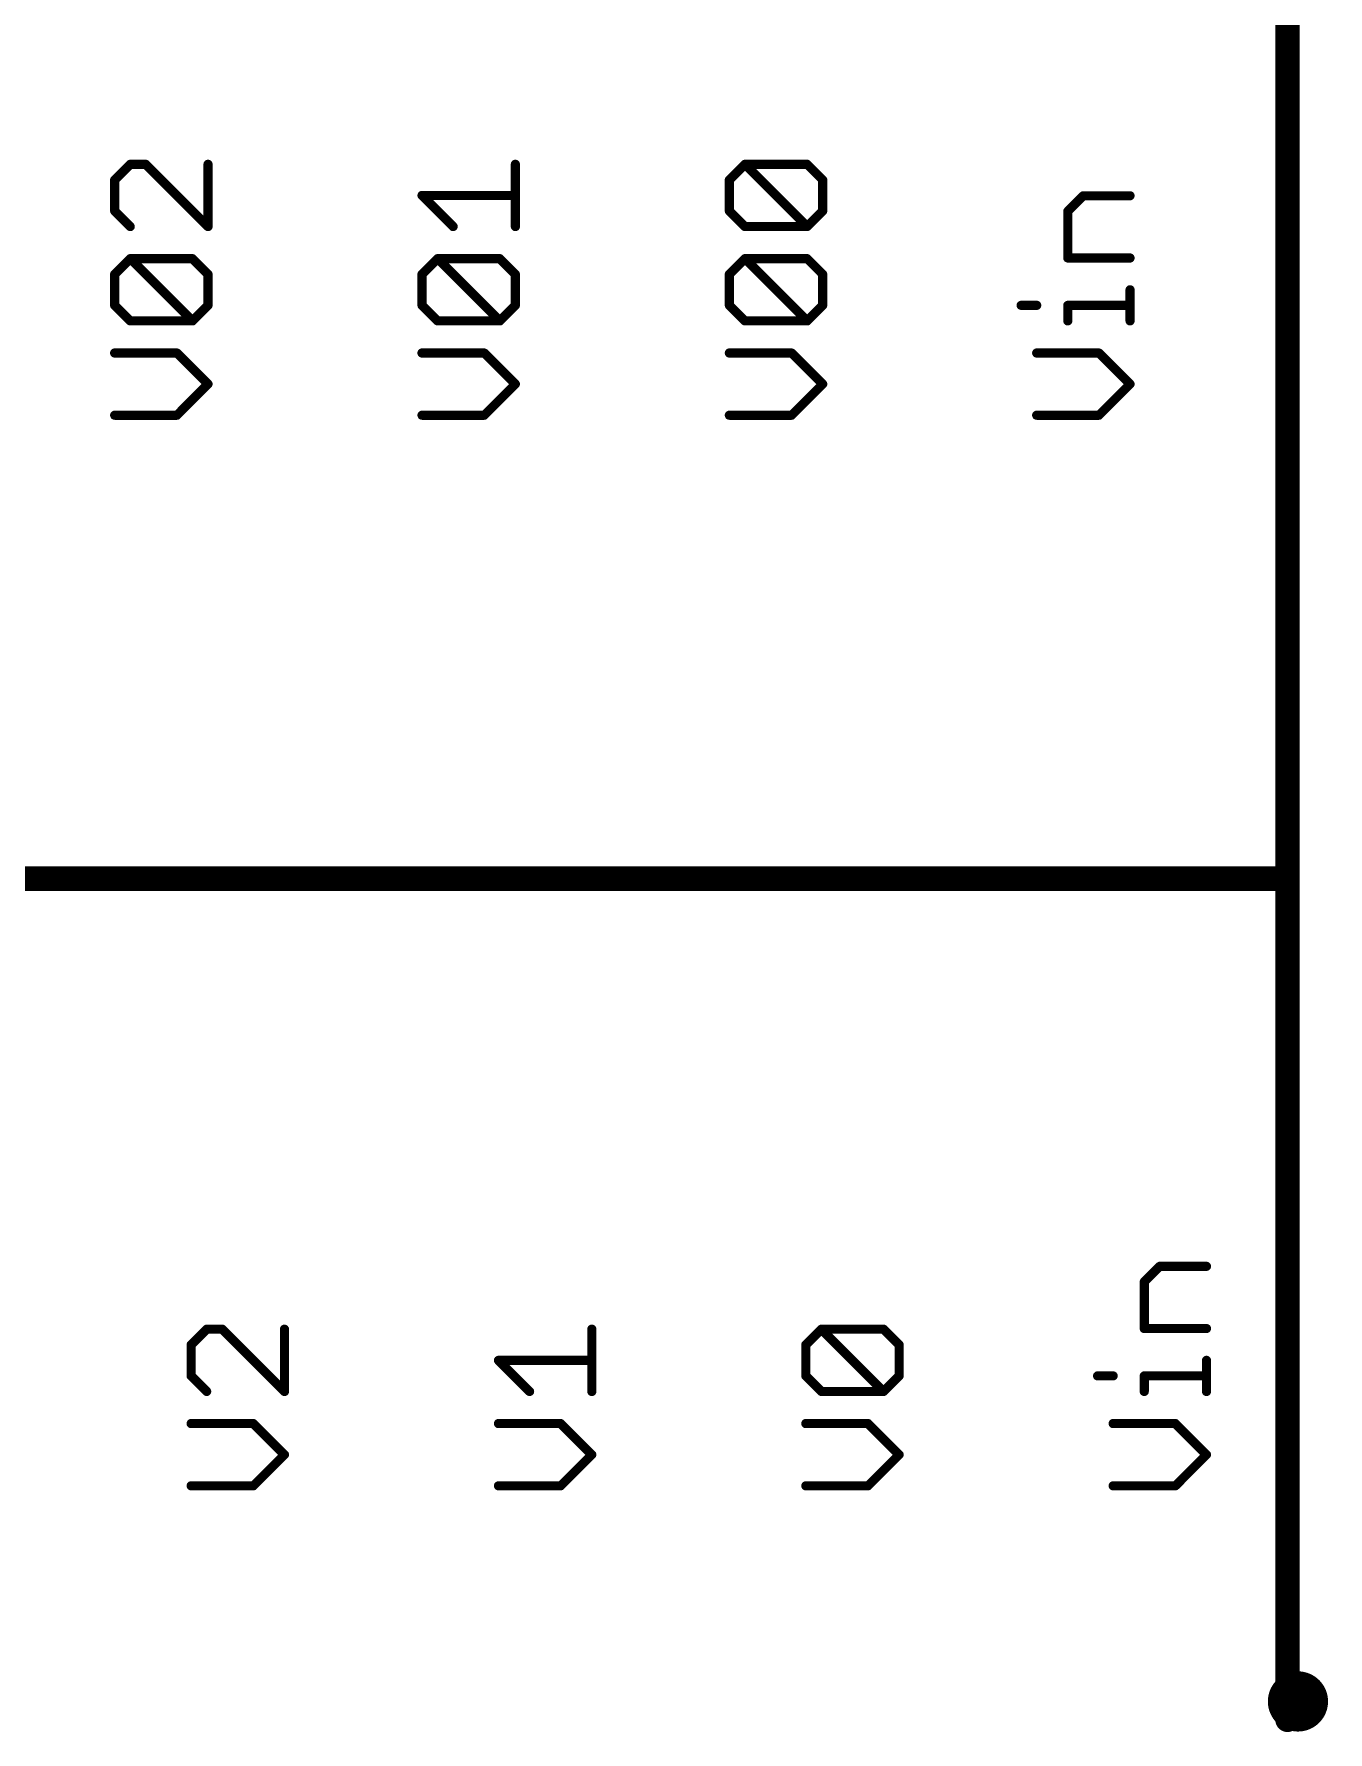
# Model space of a CAD drawing. Extents: x -0.1 to 97.9, y 0.5 to 99.
# Drawn here: x 79.76 to 90.51, y 41.81 to 55.91 of the extents above; entities that cross this region are included whole.
import ezdxf

# ---------------------------------------------------------------- set-up
doc = ezdxf.new("R2010")
doc.units = 0
doc.layers.add('21', color=253, linetype='CONTINUOUS')

msp = doc.modelspace()

# ---------------------------------------------------------------- linework, layer by layer
at = {"layer": '21'}
for points, const_width in [([(90.17, 48.895), (90.17, 56.515)], 0.2032), ([(80.5577, 54.827), (80.4284, 54.6978)], 0.0762), ([(80.6869, 54.827), (80.5577, 54.827)], 0.0762), ([(81.2038, 54.3101), (80.6869, 54.827)], 0.0762), ([(81.2038, 54.827), (81.2038, 54.3101)], 0.0762), ([(83.7565, 54.3101), (83.7565, 54.827)], 0.0762), ([(85.5338, 54.6978), (85.6631, 54.827)], 0.0762), ([(85.6631, 54.827), (86.18, 54.827)], 0.0762), ([(86.18, 54.3101), (85.6631, 54.827)], 0.0762), ([(86.18, 54.827), (86.3092, 54.6978)], 0.0762), ([(80.4284, 54.6978), (80.4284, 54.4393)], 0.0762), ([(85.5338, 54.4393), (85.5338, 54.6978)], 0.0762), ([(86.3092, 54.6978), (86.3092, 54.4393)], 0.0762), ([(83.2396, 54.3101), (82.9811, 54.5685)], 0.0762), ([(82.9811, 54.5685), (83.7565, 54.5685)], 0.0762), ([(88.345, 54.4366), (88.4742, 54.5658)], 0.0762), ([(88.4742, 54.5658), (88.8619, 54.5658)], 0.0762), ([(80.4284, 54.4393), (80.5577, 54.3101)], 0.0762), ([(85.6631, 54.3101), (85.5338, 54.4393)], 0.0762), ([(86.3092, 54.4393), (86.18, 54.3101)], 0.0762), ([(88.345, 54.0489), (88.345, 54.4366)], 0.0762), ([(86.18, 54.3101), (85.6631, 54.3101)], 0.0762), ([(80.4284, 53.9143), (80.5577, 54.0435)], 0.0762), ([(80.5577, 54.0435), (81.0746, 54.0435)], 0.0762), ([(81.0746, 53.5266), (80.5577, 54.0435)], 0.0762), ([(81.0746, 54.0435), (81.2038, 53.9143)], 0.0762), ([(82.9811, 53.9143), (83.1104, 54.0435)], 0.0762), ([(83.1104, 54.0435), (83.6273, 54.0435)], 0.0762), ([(83.6273, 53.5266), (83.1104, 54.0435)], 0.0762), ([(83.6273, 54.0435), (83.7565, 53.9143)], 0.0762), ([(85.5338, 53.9143), (85.6631, 54.0435)], 0.0762), ([(85.6631, 54.0435), (86.18, 54.0435)], 0.0762), ([(86.18, 53.5266), (85.6631, 54.0435)], 0.0762), ([(86.18, 54.0435), (86.3092, 53.9143)], 0.0762), ([(88.8619, 54.0489), (88.345, 54.0489)], 0.0762), ([(80.4284, 53.6558), (80.4284, 53.9143)], 0.0762), ([(81.2038, 53.9143), (81.2038, 53.6558)], 0.0762), ([(82.9811, 53.6558), (82.9811, 53.9143)], 0.0762), ([(83.7565, 53.9143), (83.7565, 53.6558)], 0.0762), ([(85.5338, 53.6558), (85.5338, 53.9143)], 0.0762), ([(86.3092, 53.9143), (86.3092, 53.6558)], 0.0762), ([(88.8619, 53.5266), (88.8619, 53.7851)], 0.0762), ([(80.5577, 53.5266), (80.4284, 53.6558)], 0.0762), ([(81.2038, 53.6558), (81.0746, 53.5266)], 0.0762), ([(83.1104, 53.5266), (82.9811, 53.6558)], 0.0762), ([(83.7565, 53.6558), (83.6273, 53.5266)], 0.0762), ([(85.6631, 53.5266), (85.5338, 53.6558)], 0.0762), ([(86.3092, 53.6558), (86.18, 53.5266)], 0.0762), ([(87.9573, 53.6558), (88.0865, 53.6558)], 0.0762), ([(88.345, 53.5266), (88.345, 53.6558)], 0.0762), ([(88.345, 53.6558), (88.8619, 53.6558)], 0.0762), ([(81.0746, 53.5266), (80.5577, 53.5266)], 0.0762), ([(83.6273, 53.5266), (83.1104, 53.5266)], 0.0762), ([(86.18, 53.5266), (85.6631, 53.5266)], 0.0762), ([(80.9453, 53.26), (80.4284, 53.26)], 0.0762), ([(81.2038, 53.0016), (80.9453, 53.26)], 0.0762), ([(83.498, 53.26), (82.9811, 53.26)], 0.0762), ([(83.7565, 53.0016), (83.498, 53.26)], 0.0762), ([(86.0507, 53.26), (85.5338, 53.26)], 0.0762), ([(86.3092, 53.0016), (86.0507, 53.26)], 0.0762), ([(88.6034, 53.26), (88.0865, 53.26)], 0.0762), ([(88.8619, 53.0016), (88.6034, 53.26)], 0.0762), ([(80.9453, 52.7431), (81.2038, 53.0016)], 0.0762), ([(83.498, 52.7431), (83.7565, 53.0016)], 0.0762), ([(86.0507, 52.7431), (86.3092, 53.0016)], 0.0762), ([(88.6034, 52.7431), (88.8619, 53.0016)], 0.0762), ([(80.4284, 52.7431), (80.9453, 52.7431)], 0.0762), ([(82.9811, 52.7431), (83.498, 52.7431)], 0.0762), ([(85.5338, 52.7431), (86.0507, 52.7431)], 0.0762), ([(88.0865, 52.7431), (88.6034, 52.7431)], 0.0762), ([(69.85, 48.895), (90.17, 48.895)], 0.2032), ([(90.17, 48.895), (90.17, 41.91)], 0.2032), ([(88.98, 45.5466), (89.1092, 45.6758)], 0.0762), ([(89.1092, 45.6758), (89.4969, 45.6758)], 0.0762), ([(88.98, 45.1589), (88.98, 45.5466)], 0.0762), ([(81.1927, 45.1535), (81.0634, 45.0243)], 0.0762), ([(81.3219, 45.1535), (81.1927, 45.1535)], 0.0762), ([(81.8388, 44.6366), (81.3219, 45.1535)], 0.0762), ([(81.8388, 45.1535), (81.8388, 44.6366)], 0.0762), ([(84.3915, 44.6366), (84.3915, 45.1535)], 0.0762), ([(86.1688, 45.0243), (86.2981, 45.1535)], 0.0762), ([(86.2981, 45.1535), (86.815, 45.1535)], 0.0762), ([(86.815, 44.6366), (86.2981, 45.1535)], 0.0762), ([(86.815, 45.1535), (86.9442, 45.0243)], 0.0762), ([(89.4969, 45.1589), (88.98, 45.1589)], 0.0762), ([(81.0634, 45.0243), (81.0634, 44.7658)], 0.0762), ([(86.1688, 44.7658), (86.1688, 45.0243)], 0.0762), ([(86.9442, 45.0243), (86.9442, 44.7658)], 0.0762), ([(83.8746, 44.6366), (83.6161, 44.8951)], 0.0762), ([(83.6161, 44.8951), (84.3915, 44.8951)], 0.0762), ([(89.4969, 44.6366), (89.4969, 44.8951)], 0.0762), ([(81.0634, 44.7658), (81.1927, 44.6366)], 0.0762), ([(86.2981, 44.6366), (86.1688, 44.7658)], 0.0762), ([(86.9442, 44.7658), (86.815, 44.6366)], 0.0762), ([(88.5923, 44.7658), (88.7215, 44.7658)], 0.0762), ([(88.98, 44.6366), (88.98, 44.7658)], 0.0762), ([(88.98, 44.7658), (89.4969, 44.7658)], 0.0762), ([(86.815, 44.6366), (86.2981, 44.6366)], 0.0762), ([(81.5803, 44.37), (81.0634, 44.37)], 0.0762), ([(81.8388, 44.1116), (81.5803, 44.37)], 0.0762), ([(84.133, 44.37), (83.6161, 44.37)], 0.0762), ([(84.3915, 44.1116), (84.133, 44.37)], 0.0762), ([(86.6857, 44.37), (86.1688, 44.37)], 0.0762), ([(86.9442, 44.1116), (86.6857, 44.37)], 0.0762), ([(89.2384, 44.37), (88.7215, 44.37)], 0.0762), ([(89.4969, 44.1116), (89.2384, 44.37)], 0.0762), ([(81.5803, 43.8531), (81.8388, 44.1116)], 0.0762), ([(84.133, 43.8531), (84.3915, 44.1116)], 0.0762), ([(86.6857, 43.8531), (86.9442, 44.1116)], 0.0762), ([(89.2384, 43.8531), (89.4969, 44.1116)], 0.0762), ([(81.0634, 43.8531), (81.5803, 43.8531)], 0.0762), ([(83.6161, 43.8531), (84.133, 43.8531)], 0.0762), ([(86.1688, 43.8531), (86.6857, 43.8531)], 0.0762), ([(88.7215, 43.8531), (89.2384, 43.8531)], 0.0762)]:
    msp.add_lwpolyline(points, dxfattribs=dict(at, const_width=const_width))
for points, const_width in [([(80.5577, 54.8461, 1), (80.5577, 54.808)], 0.0381), ([(80.5711, 54.8135, 1), (80.5442, 54.8405)], 0.0381), ([(80.7004, 54.8405, 1), (80.6734, 54.8135)], 0.0381), ([(80.6869, 54.808, 1), (80.6869, 54.8461)], 0.0381), ([(81.2228, 54.827, 1), (81.1848, 54.827)], 0.0381), ([(83.7755, 54.827, 1), (83.7375, 54.827)], 0.0381), ([(85.6765, 54.8405, 1), (85.6496, 54.8135)], 0.0381), ([(85.6631, 54.8461, 1), (85.6631, 54.808)], 0.0381), ([(85.6765, 54.8135, 1), (85.6496, 54.8405)], 0.0381), ([(86.1934, 54.8405, 1), (86.1665, 54.8135)], 0.0381), ([(86.18, 54.808, 1), (86.18, 54.8461)], 0.0381), ([(80.4475, 54.6978, 1), (80.4094, 54.6978)], 0.0381), ([(80.415, 54.7112, 1), (80.4419, 54.6843)], 0.0381), ([(85.5529, 54.6978, 1), (85.5148, 54.6978)], 0.0381), ([(85.5204, 54.7112, 1), (85.5473, 54.6843)], 0.0381), ([(86.3282, 54.6978, 1), (86.2902, 54.6978)], 0.0381), ([(86.2957, 54.6843, 1), (86.3227, 54.7112)], 0.0381), ([(82.9811, 54.5876, 1), (82.9811, 54.5495)], 0.0381), ([(82.9946, 54.582, 1), (82.9677, 54.5551)], 0.0381), ([(83.7565, 54.5495, 1), (83.7565, 54.5876)], 0.0381), ([(88.4742, 54.5849, 1), (88.4742, 54.5468)], 0.0381), ([(88.4877, 54.5524, 1), (88.4607, 54.5793)], 0.0381), ([(88.8619, 54.5468, 1), (88.8619, 54.5849)], 0.0381), ([(80.4419, 54.4528, 1), (80.415, 54.4258)], 0.0381), ([(80.4094, 54.4393, 1), (80.4475, 54.4393)], 0.0381), ([(85.5473, 54.4528, 1), (85.5204, 54.4258)], 0.0381), ([(85.5148, 54.4393, 1), (85.5529, 54.4393)], 0.0381), ([(86.2902, 54.4393, 1), (86.3282, 54.4393)], 0.0381), ([(86.3227, 54.4258, 1), (86.2957, 54.4528)], 0.0381), ([(88.364, 54.4366, 1), (88.3259, 54.4366)], 0.0381), ([(88.3315, 54.4501, 1), (88.3585, 54.4231)], 0.0381), ([(80.5442, 54.2966, 1), (80.5711, 54.3236)], 0.0381), ([(81.1848, 54.3101, 1), (81.2228, 54.3101)], 0.0381), ([(81.1903, 54.2966, 1), (81.2173, 54.3236)], 0.0381), ([(83.2261, 54.2966, 1), (83.2531, 54.3236)], 0.0381), ([(83.7375, 54.3101, 1), (83.7755, 54.3101)], 0.0381), ([(85.6631, 54.3291, 1), (85.6631, 54.291)], 0.0381), ([(85.6496, 54.2966, 1), (85.6765, 54.3236)], 0.0381), ([(86.1665, 54.3236, 1), (86.1934, 54.2966)], 0.0381), ([(86.1665, 54.2966, 1), (86.1934, 54.3236)], 0.0381), ([(86.18, 54.291, 1), (86.18, 54.3291)], 0.0381), ([(80.5711, 54.057, 1), (80.5442, 54.03)], 0.0381), ([(80.5577, 54.0626, 1), (80.5577, 54.0245)], 0.0381), ([(80.5711, 54.03, 1), (80.5442, 54.057)], 0.0381), ([(81.088, 54.057, 1), (81.0611, 54.03)], 0.0381), ([(81.0746, 54.0245, 1), (81.0746, 54.0626)], 0.0381), ([(83.1238, 54.057, 1), (83.0969, 54.03)], 0.0381), ([(83.1104, 54.0626, 1), (83.1104, 54.0245)], 0.0381), ([(83.1238, 54.03, 1), (83.0969, 54.057)], 0.0381), ([(83.6407, 54.057, 1), (83.6138, 54.03)], 0.0381), ([(83.6273, 54.0245, 1), (83.6273, 54.0626)], 0.0381), ([(85.6765, 54.057, 1), (85.6496, 54.03)], 0.0381), ([(85.6631, 54.0626, 1), (85.6631, 54.0245)], 0.0381), ([(85.6765, 54.03, 1), (85.6496, 54.057)], 0.0381), ([(86.1934, 54.057, 1), (86.1665, 54.03)], 0.0381), ([(86.18, 54.0245, 1), (86.18, 54.0626)], 0.0381), ([(88.345, 54.068, 1), (88.345, 54.0299)], 0.0381), ([(88.3259, 54.0489, 1), (88.364, 54.0489)], 0.0381), ([(88.8619, 54.0299, 1), (88.8619, 54.068)], 0.0381), ([(80.4475, 53.9143, 1), (80.4094, 53.9143)], 0.0381), ([(80.415, 53.9277, 1), (80.4419, 53.9008)], 0.0381), ([(81.2228, 53.9143, 1), (81.1848, 53.9143)], 0.0381), ([(81.1903, 53.9008, 1), (81.2173, 53.9277)], 0.0381), ([(83.0002, 53.9143, 1), (82.9621, 53.9143)], 0.0381), ([(82.9677, 53.9277, 1), (82.9946, 53.9008)], 0.0381), ([(83.7755, 53.9143, 1), (83.7375, 53.9143)], 0.0381), ([(83.743, 53.9008, 1), (83.77, 53.9277)], 0.0381), ([(85.5529, 53.9143, 1), (85.5148, 53.9143)], 0.0381), ([(85.5204, 53.9277, 1), (85.5473, 53.9008)], 0.0381), ([(86.3282, 53.9143, 1), (86.2902, 53.9143)], 0.0381), ([(86.2957, 53.9008, 1), (86.3227, 53.9277)], 0.0381), ([(88.8809, 53.7851, 1), (88.8429, 53.7851)], 0.0381), ([(80.4419, 53.6693, 1), (80.415, 53.6424)], 0.0381), ([(80.4094, 53.6558, 1), (80.4475, 53.6558)], 0.0381), ([(81.1848, 53.6558, 1), (81.2228, 53.6558)], 0.0381), ([(81.2173, 53.6424, 1), (81.1903, 53.6693)], 0.0381), ([(82.9946, 53.6693, 1), (82.9677, 53.6424)], 0.0381), ([(82.9621, 53.6558, 1), (83.0002, 53.6558)], 0.0381), ([(83.7375, 53.6558, 1), (83.7755, 53.6558)], 0.0381), ([(83.77, 53.6424, 1), (83.743, 53.6693)], 0.0381), ([(85.5473, 53.6693, 1), (85.5204, 53.6424)], 0.0381), ([(85.5148, 53.6558, 1), (85.5529, 53.6558)], 0.0381), ([(86.2902, 53.6558, 1), (86.3282, 53.6558)], 0.0381), ([(86.3227, 53.6424, 1), (86.2957, 53.6693)], 0.0381), ([(87.9573, 53.6749, 1), (87.9573, 53.6368)], 0.0381), ([(88.0865, 53.6368, 1), (88.0865, 53.6749)], 0.0381), ([(88.345, 53.6749, 1), (88.345, 53.6368)], 0.0381), ([(88.364, 53.6558, 1), (88.3259, 53.6558)], 0.0381), ([(88.8619, 53.6368, 1), (88.8619, 53.6749)], 0.0381), ([(80.5577, 53.5456, 1), (80.5577, 53.5075)], 0.0381), ([(80.5442, 53.5131, 1), (80.5711, 53.5401)], 0.0381), ([(81.0611, 53.5401, 1), (81.088, 53.5131)], 0.0381), ([(81.0611, 53.5131, 1), (81.088, 53.5401)], 0.0381), ([(81.0746, 53.5075, 1), (81.0746, 53.5456)], 0.0381), ([(83.1104, 53.5456, 1), (83.1104, 53.5075)], 0.0381), ([(83.0969, 53.5131, 1), (83.1238, 53.5401)], 0.0381), ([(83.6138, 53.5401, 1), (83.6407, 53.5131)], 0.0381), ([(83.6138, 53.5131, 1), (83.6407, 53.5401)], 0.0381), ([(83.6273, 53.5075, 1), (83.6273, 53.5456)], 0.0381), ([(85.6631, 53.5456, 1), (85.6631, 53.5075)], 0.0381), ([(85.6496, 53.5131, 1), (85.6765, 53.5401)], 0.0381), ([(86.1665, 53.5401, 1), (86.1934, 53.5131)], 0.0381), ([(86.1665, 53.5131, 1), (86.1934, 53.5401)], 0.0381), ([(86.18, 53.5075, 1), (86.18, 53.5456)], 0.0381), ([(88.3259, 53.5266, 1), (88.364, 53.5266)], 0.0381), ([(88.8429, 53.5266, 1), (88.8809, 53.5266)], 0.0381), ([(80.4284, 53.2791, 1), (80.4284, 53.241)], 0.0381), ([(80.9588, 53.2735, 1), (80.9319, 53.2465)], 0.0381), ([(80.9453, 53.241, 1), (80.9453, 53.2791)], 0.0381), ([(82.9811, 53.2791, 1), (82.9811, 53.241)], 0.0381), ([(83.5115, 53.2735, 1), (83.4846, 53.2465)], 0.0381), ([(83.498, 53.241, 1), (83.498, 53.2791)], 0.0381), ([(85.5338, 53.2791, 1), (85.5338, 53.241)], 0.0381), ([(86.0642, 53.2735, 1), (86.0373, 53.2465)], 0.0381), ([(86.0507, 53.241, 1), (86.0507, 53.2791)], 0.0381), ([(88.0865, 53.2791, 1), (88.0865, 53.241)], 0.0381), ([(88.6169, 53.2735, 1), (88.59, 53.2465)], 0.0381), ([(88.6034, 53.241, 1), (88.6034, 53.2791)], 0.0381), ([(81.2173, 52.9881, 1), (81.1903, 53.015)], 0.0381), ([(81.1903, 52.9881, 1), (81.2173, 53.015)], 0.0381), ([(83.77, 52.9881, 1), (83.743, 53.015)], 0.0381), ([(83.743, 52.9881, 1), (83.77, 53.015)], 0.0381), ([(86.3227, 52.9881, 1), (86.2957, 53.015)], 0.0381), ([(86.2957, 52.9881, 1), (86.3227, 53.015)], 0.0381), ([(88.8754, 52.9881, 1), (88.8484, 53.015)], 0.0381), ([(88.8484, 52.9881, 1), (88.8754, 53.015)], 0.0381), ([(80.4284, 52.7622, 1), (80.4284, 52.7241)], 0.0381), ([(80.9319, 52.7566, 1), (80.9588, 52.7296)], 0.0381), ([(80.9453, 52.7241, 1), (80.9453, 52.7622)], 0.0381), ([(82.9811, 52.7622, 1), (82.9811, 52.7241)], 0.0381), ([(83.4846, 52.7566, 1), (83.5115, 52.7296)], 0.0381), ([(83.498, 52.7241, 1), (83.498, 52.7622)], 0.0381), ([(85.5338, 52.7622, 1), (85.5338, 52.7241)], 0.0381), ([(86.0373, 52.7566, 1), (86.0642, 52.7296)], 0.0381), ([(86.0507, 52.7241, 1), (86.0507, 52.7622)], 0.0381), ([(88.0865, 52.7622, 1), (88.0865, 52.7241)], 0.0381), ([(88.59, 52.7566, 1), (88.6169, 52.7296)], 0.0381), ([(88.6034, 52.7241, 1), (88.6034, 52.7622)], 0.0381), ([(90.2208, 48.895, 1), (90.1192, 48.895)], 0.1016), ([(90.1192, 48.895, 1), (90.2208, 48.895)], 0.1016), ([(90.17, 48.8442, 1), (90.17, 48.9458)], 0.1016), ([(89.1092, 45.6949, 1), (89.1092, 45.6568)], 0.0381), ([(89.1227, 45.6624, 1), (89.0957, 45.6893)], 0.0381), ([(89.4969, 45.6568, 1), (89.4969, 45.6949)], 0.0381), ([(88.999, 45.5466, 1), (88.9609, 45.5466)], 0.0381), ([(88.9665, 45.5601, 1), (88.9935, 45.5331)], 0.0381), ([(81.1927, 45.1726, 1), (81.1927, 45.1345)], 0.0381), ([(81.2061, 45.14, 1), (81.1792, 45.167)], 0.0381), ([(81.3354, 45.167, 1), (81.3084, 45.14)], 0.0381), ([(81.3219, 45.1345, 1), (81.3219, 45.1726)], 0.0381), ([(81.8578, 45.1535, 1), (81.8198, 45.1535)], 0.0381), ([(84.4106, 45.1535, 1), (84.3725, 45.1535)], 0.0381), ([(86.3115, 45.167, 1), (86.2846, 45.14)], 0.0381), ([(86.2981, 45.1726, 1), (86.2981, 45.1345)], 0.0381), ([(86.3115, 45.14, 1), (86.2846, 45.167)], 0.0381), ([(86.8284, 45.167, 1), (86.8015, 45.14)], 0.0381), ([(86.815, 45.1345, 1), (86.815, 45.1726)], 0.0381), ([(88.98, 45.178, 1), (88.98, 45.1399)], 0.0381), ([(88.9609, 45.1589, 1), (88.999, 45.1589)], 0.0381), ([(89.4969, 45.1399, 1), (89.4969, 45.178)], 0.0381), ([(81.0825, 45.0243, 1), (81.0444, 45.0243)], 0.0381), ([(81.05, 45.0377, 1), (81.0769, 45.0108)], 0.0381), ([(86.1879, 45.0243, 1), (86.1498, 45.0243)], 0.0381), ([(86.1554, 45.0377, 1), (86.1823, 45.0108)], 0.0381), ([(86.9633, 45.0243, 1), (86.9252, 45.0243)], 0.0381), ([(86.9307, 45.0108, 1), (86.9577, 45.0377)], 0.0381), ([(83.6161, 44.9141, 1), (83.6161, 44.876)], 0.0381), ([(83.6296, 44.9085, 1), (83.6027, 44.8816)], 0.0381), ([(84.3915, 44.876, 1), (84.3915, 44.9141)], 0.0381), ([(89.516, 44.8951, 1), (89.4779, 44.8951)], 0.0381), ([(81.0769, 44.7793, 1), (81.05, 44.7524)], 0.0381), ([(81.0444, 44.7658, 1), (81.0825, 44.7658)], 0.0381), ([(86.1823, 44.7793, 1), (86.1554, 44.7524)], 0.0381), ([(86.1498, 44.7658, 1), (86.1879, 44.7658)], 0.0381), ([(86.9252, 44.7658, 1), (86.9633, 44.7658)], 0.0381), ([(86.9577, 44.7524, 1), (86.9307, 44.7793)], 0.0381), ([(88.5923, 44.7849, 1), (88.5923, 44.7468)], 0.0381), ([(88.7215, 44.7468, 1), (88.7215, 44.7849)], 0.0381), ([(88.98, 44.7849, 1), (88.98, 44.7468)], 0.0381), ([(88.999, 44.7658, 1), (88.9609, 44.7658)], 0.0381), ([(89.4969, 44.7468, 1), (89.4969, 44.7849)], 0.0381), ([(81.1792, 44.6231, 1), (81.2061, 44.6501)], 0.0381), ([(81.8198, 44.6366, 1), (81.8578, 44.6366)], 0.0381), ([(81.8253, 44.6231, 1), (81.8523, 44.6501)], 0.0381), ([(83.8611, 44.6231, 1), (83.8881, 44.6501)], 0.0381), ([(84.3725, 44.6366, 1), (84.4106, 44.6366)], 0.0381), ([(86.2981, 44.6556, 1), (86.2981, 44.6175)], 0.0381), ([(86.2846, 44.6231, 1), (86.3115, 44.6501)], 0.0381), ([(86.8015, 44.6501, 1), (86.8284, 44.6231)], 0.0381), ([(86.8015, 44.6231, 1), (86.8284, 44.6501)], 0.0381), ([(86.815, 44.6175, 1), (86.815, 44.6556)], 0.0381), ([(88.9609, 44.6366, 1), (88.999, 44.6366)], 0.0381), ([(89.4779, 44.6366, 1), (89.516, 44.6366)], 0.0381), ([(81.0634, 44.3891, 1), (81.0634, 44.351)], 0.0381), ([(81.5938, 44.3835, 1), (81.5669, 44.3565)], 0.0381), ([(81.5803, 44.351, 1), (81.5803, 44.3891)], 0.0381), ([(83.6161, 44.3891, 1), (83.6161, 44.351)], 0.0381), ([(84.1465, 44.3835, 1), (84.1196, 44.3565)], 0.0381), ([(84.133, 44.351, 1), (84.133, 44.3891)], 0.0381), ([(86.1688, 44.3891, 1), (86.1688, 44.351)], 0.0381), ([(86.6992, 44.3835, 1), (86.6723, 44.3565)], 0.0381), ([(86.6857, 44.351, 1), (86.6857, 44.3891)], 0.0381), ([(88.7215, 44.3891, 1), (88.7215, 44.351)], 0.0381), ([(89.2519, 44.3835, 1), (89.225, 44.3565)], 0.0381), ([(89.2384, 44.351, 1), (89.2384, 44.3891)], 0.0381), ([(81.8523, 44.0981, 1), (81.8253, 44.125)], 0.0381), ([(81.8253, 44.0981, 1), (81.8523, 44.125)], 0.0381), ([(84.405, 44.0981, 1), (84.378, 44.125)], 0.0381), ([(84.378, 44.0981, 1), (84.405, 44.125)], 0.0381), ([(86.9577, 44.0981, 1), (86.9307, 44.125)], 0.0381), ([(86.9307, 44.0981, 1), (86.9577, 44.125)], 0.0381), ([(89.5104, 44.0981, 1), (89.4834, 44.125)], 0.0381), ([(89.4834, 44.0981, 1), (89.5104, 44.125)], 0.0381), ([(81.0634, 43.8722, 1), (81.0634, 43.8341)], 0.0381), ([(81.5669, 43.8666, 1), (81.5938, 43.8396)], 0.0381), ([(81.5803, 43.8341, 1), (81.5803, 43.8722)], 0.0381), ([(83.6161, 43.8722, 1), (83.6161, 43.8341)], 0.0381), ([(84.1196, 43.8666, 1), (84.1465, 43.8396)], 0.0381), ([(84.133, 43.8341, 1), (84.133, 43.8722)], 0.0381), ([(86.1688, 43.8722, 1), (86.1688, 43.8341)], 0.0381), ([(86.6723, 43.8666, 1), (86.6992, 43.8396)], 0.0381), ([(86.6857, 43.8341, 1), (86.6857, 43.8722)], 0.0381), ([(88.7215, 43.8722, 1), (88.7215, 43.8341)], 0.0381), ([(89.225, 43.8666, 1), (89.2519, 43.8396)], 0.0381), ([(89.2384, 43.8341, 1), (89.2384, 43.8722)], 0.0381), ([(90.2565, 41.9374, 1), (90.2565, 42.1874, 1), (90.2565, 41.9374)], 0.25), ([(90.1192, 41.91, 1), (90.2208, 41.91)], 0.1016)]:
    msp.add_lwpolyline(points, format="xyb", dxfattribs=dict(at, const_width=const_width))

doc.saveas('drawing.dxf')
